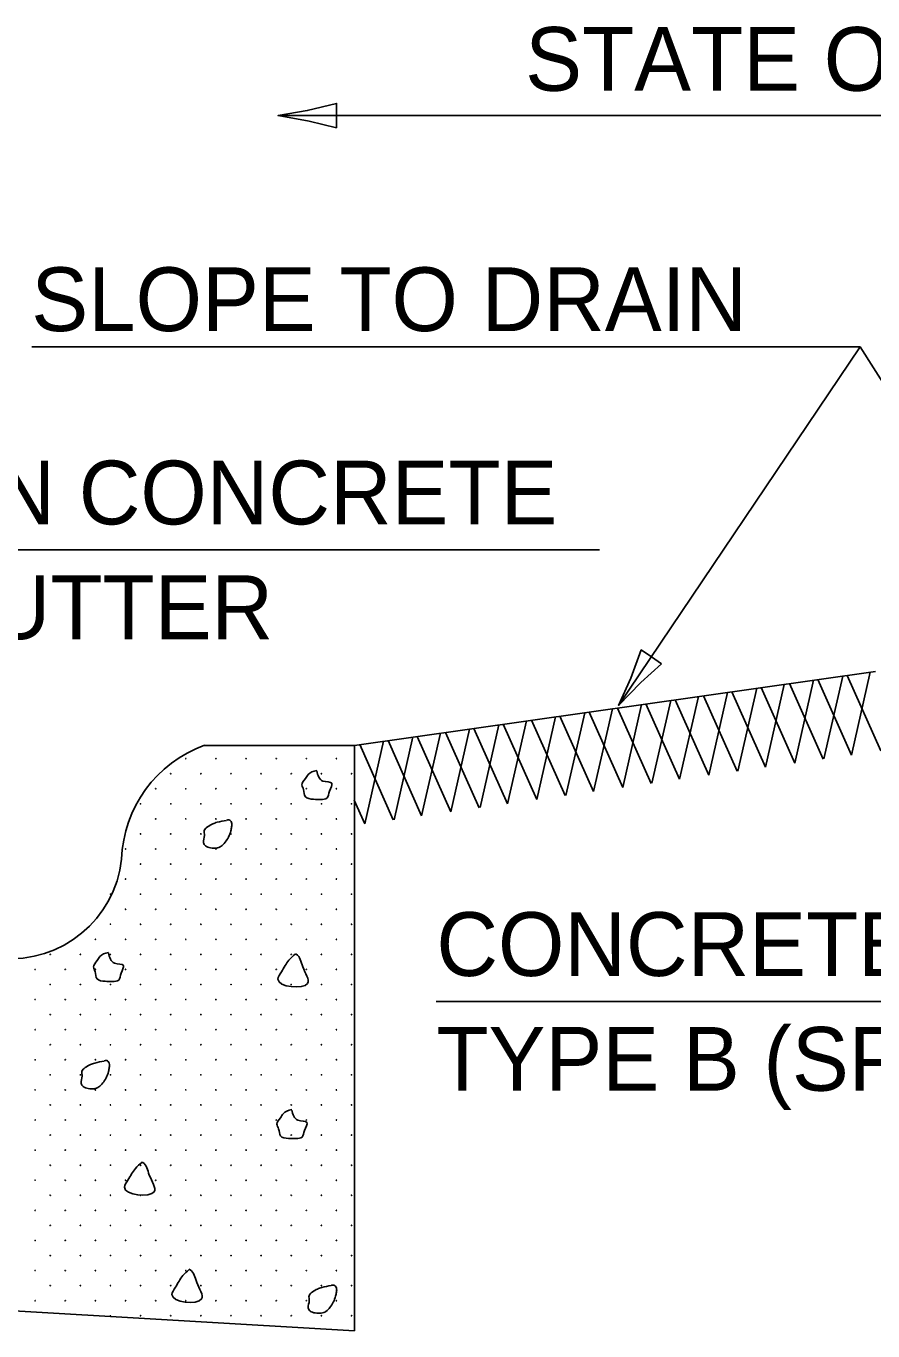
# Model space of a CAD drawing. Extents: x 0 to 2.83, y 0 to 1.83.
# Drawn here: x 1.5089 to 1.6775, y 0.4316 to 0.6915 of the extents above; entities that cross this region are included whole.
import ezdxf

# ---------------------------------------------------------------- set-up
doc = ezdxf.new("R2010")
doc.units = 0
doc.layers.add('RD_Pr_Roadway_Items', color=7, linetype='Continuous')
doc.layers.add('RD_Pr_Roadway_Notes', color=7, linetype='Continuous')

msp = doc.modelspace()

# ---------------------------------------------------------------- linework, layer by layer
at = {"layer": 'RD_Pr_Roadway_Items'}
for p, q in [((1.5742422260722257, 0.5482299972344568), (1.6779786493222224, 0.5629413302969566)), ((1.6677059525722224, 0.545528218609505), (1.6714468768222253, 0.5620209441719954)), ((1.6790177949472267, 0.5471314718594221), (1.6723375730722265, 0.5621397036719514)), ((1.673198579447227, 0.5463001553594513), (1.6769395036972239, 0.5627928809219418)), ((1.6560823665097235, 0.5438804305469995), (1.6494021446347231, 0.5588886623594357)), ((1.6505897396347247, 0.5430936488594307), (1.6543306638847275, 0.5595863744219212)), ((1.6619015820097232, 0.544696902109441), (1.6552213601347228, 0.5597199788594996)), ((1.6560823665097235, 0.5438804305469995), (1.6598232907597261, 0.56037315610949)), ((1.6675575031972252, 0.5454985287344462), (1.660877281322225, 0.5605216054845048)), ((1.6619015820097232, 0.544696902109441), (1.6656425062597258, 0.5611896276719315)), ((1.673198579447227, 0.5463001553594513), (1.6665183575722267, 0.5613232321094168)), ((1.6276691561347276, 0.5398574524844443), (1.6314100803847245, 0.5563353331094986)), ((1.6389661535722257, 0.5414607057344546), (1.6322859316972254, 0.5564689375469839)), ((1.633473526697227, 0.5406739240469789), (1.637214450947224, 0.5571666496094694)), ((1.6447853690722254, 0.5422771772969892), (1.638105147197225, 0.5572854091094254)), ((1.6389661535722257, 0.5414607057344546), (1.6427070778222226, 0.5579385863594157)), ((1.6504412902597274, 0.5430788039219944), (1.6437462234472269, 0.5580870357344305)), ((1.6447853690722254, 0.5422771772969892), (1.6485262933222222, 0.5587699028594797)), ((1.610552943197224, 0.5374228827344631), (1.6142938674472267, 0.5539156082969536)), ((1.621849940634722, 0.5390261359844735), (1.6151548738222272, 0.5540343677970028)), ((1.6163573137597234, 0.538254199234434), (1.6200982380097262, 0.5547320798594882)), ((1.6276691561347276, 0.5398574524844443), (1.620974089322227, 0.5548656842969736)), ((1.621849940634722, 0.5390261359844735), (1.6255908648847248, 0.555518861546964)), ((1.6333250773222239, 0.5406590791094494), (1.6266300105097233, 0.5556673109219787)), ((1.593421885322226, 0.5350031579219183), (1.5971628095722228, 0.5514810385469725)), ((1.6047337276972242, 0.5366064111719285), (1.5980386608847237, 0.5516146429844578)), ((1.5992411008222256, 0.5358196294844528), (1.6029820250722224, 0.5523123550469433)), ((1.610552943197224, 0.5374228827344631), (1.6038578763847233, 0.5524311145469925)), ((1.6047337276972242, 0.5366064111719285), (1.608474651947227, 0.5530842917969828)), ((1.6161940194472257, 0.5382245093594683), (1.6095137975722256, 0.5532327411719976)), ((1.5763056723847224, 0.5325685881719371), (1.580046596634725, 0.5490613137344277)), ((1.5876026698222263, 0.5341718414219474), (1.580922447947226, 0.5491800732344767)), ((1.582124887884722, 0.533399904672001), (1.5858658121347247, 0.5498926302344916)), ((1.593421885322226, 0.5350031579219183), (1.5867416634472256, 0.5500113897344475)), ((1.5876026698222263, 0.5341718414219474), (1.5913584390097235, 0.5506645669844379)), ((1.5990778065097222, 0.5358047845469234), (1.5923975846347278, 0.5508130163594527)), ((1.5742422260722257, 0.5482299972344568), (1.5444039016972233, 0.5482299972344568)), ((1.5742422260722257, 0.43159332329699823), (1.5742422260722257, 0.5482299972344568)), ((1.5819615935722244, 0.5333702147969422), (1.5752813716972243, 0.5483784466094715)), ((1.5763056723847224, 0.5325685881719371), (1.5741976912597246, 0.5373189681719435)), ((1.3540621130722221, 0.44452326385950724), (1.5742422260722257, 0.43159332329699823))]:
    msp.add_line(p, q, dxfattribs=at)
for centre in [(1.5406689983536253, 0.5455788061160972), (1.5466672571091848, 0.5455788061160972), (1.5526655158647447, 0.5455788061160972), (1.5586637746203045, 0.5455788061160972), (1.56466203337587, 0.5455788061160972), (1.5706602921314299, 0.5455788061160972), (1.5376698689753419, 0.542579676741772), (1.5436681277309074, 0.542579676741772), (1.5496663864864673, 0.542579676741772), (1.555664645242027, 0.542579676741772), (1.5616629039975927, 0.542579676741772), (1.5676611627531525, 0.542579676741772), (1.5736594215087123, 0.542579676741772), (1.534670739594084, 0.5395805473605548), (1.5406689983536253, 0.5395805473605548), (1.5466672571091848, 0.5395805473605548), (1.5526655158647447, 0.5395805473605548), (1.5586637746203045, 0.5395805473605548), (1.56466203337587, 0.5395805473605548), (1.5706602921314299, 0.5395805473605548), (1.5316716102158063, 0.5365814179772889), (1.5376698689753419, 0.5365814179772889), (1.5436681277309074, 0.5365814179772889), (1.5496663864864673, 0.5365814179772889), (1.555664645242027, 0.5365814179772889), (1.5616629039975927, 0.5365814179772889), (1.5676611627531525, 0.5365814179772889), (1.5736594215087123, 0.5365814179772889), (1.534670739594084, 0.5335822886049194), (1.5406689983536253, 0.5335822886049194), (1.5466672571091848, 0.5335822886049194), (1.5526655158647447, 0.5335822886049194), (1.5586637746203045, 0.5335822886049194), (1.56466203337587, 0.5335822886049194), (1.5706602921314299, 0.5335822886049194), (1.5316716102158063, 0.5305831592266825), (1.5376698689753419, 0.5305831592266825), (1.5436681277309074, 0.5305831592266825), (1.5496663864864673, 0.5305831592266825), (1.555664645242027, 0.5305831592266825), (1.5616629039975927, 0.5305831592266825), (1.5676611627531525, 0.5305831592266825), (1.5736594215087123, 0.5305831592266825), (1.5286724808424996, 0.5275840298434166), (1.534670739594084, 0.5275840298434166), (1.5406689983536253, 0.5275840298434166), (1.5466672571091848, 0.5275840298434166), (1.5526655158647447, 0.5275840298434166), (1.5586637746203045, 0.5275840298434166), (1.56466203337587, 0.5275840298434166), (1.5706602921314299, 0.5275840298434166), (1.5316716102158063, 0.5245849004661111), (1.5376698689753419, 0.5245849004661111), (1.5436681277309074, 0.5245849004661111), (1.5496663864864673, 0.5245849004661111), (1.555664645242027, 0.5245849004661111), (1.5616629039975927, 0.5245849004661111), (1.5676611627531525, 0.5245849004661111), (1.5736594215087123, 0.5245849004661111), (1.5286724808424996, 0.5215857710938347), (1.534670739594084, 0.5215857710938347), (1.5406689983536253, 0.5215857710938347), (1.5466672571091848, 0.5215857710938347), (1.5526655158647447, 0.5215857710938347), (1.5586637746203045, 0.5215857710938347), (1.56466203337587, 0.5215857710938347), (1.5706602921314299, 0.5215857710938347), (1.5256733514602465, 0.5185866417105688), (1.5316716102158063, 0.5185866417105688), (1.5376698689753419, 0.5185866417105688), (1.5436681277309074, 0.5185866417105688), (1.5496663864864673, 0.5185866417105688), (1.555664645242027, 0.5185866417105688), (1.5616629039975927, 0.5185866417105688), (1.5676611627531525, 0.5185866417105688), (1.5736594215087123, 0.5185866417105688), (1.5286724808424996, 0.5155875123323319), (1.534670739594084, 0.5155875123323319), (1.5406689983536253, 0.5155875123323319), (1.5466672571091848, 0.5155875123323319), (1.5526655158647447, 0.5155875123323319), (1.5586637746203045, 0.5155875123323319), (1.56466203337587, 0.5155875123323319), (1.5706602921314299, 0.5155875123323319), (1.5256733514602465, 0.5125883829550264), (1.5316716102158063, 0.5125883829550264), (1.5376698689753419, 0.5125883829550264), (1.5436681277309074, 0.5125883829550264), (1.5496663864864673, 0.5125883829550264), (1.555664645242027, 0.5125883829550264), (1.5616629039975927, 0.5125883829550264), (1.5676611627531525, 0.5125883829550264), (1.5736594215087123, 0.5125883829550264), (1.5226742220829643, 0.5095892535766965), (1.5286724808424996, 0.5095892535766965), (1.534670739594084, 0.5095892535766965), (1.5406689983536253, 0.5095892535766965), (1.5466672571091848, 0.5095892535766965), (1.5526655158647447, 0.5095892535766965), (1.5586637746203045, 0.5095892535766965), (1.56466203337587, 0.5095892535766965), (1.5706602921314299, 0.5095892535766965), (1.513676833944156, 0.5065901241994841), (1.5196750927086624, 0.5065901241994841), (1.5256733514602465, 0.5065901241994841), (1.5316716102158063, 0.5065901241994841), (1.5376698689753419, 0.5065901241994841), (1.5436681277309074, 0.5065901241994841), (1.5496663864864673, 0.5065901241994841), (1.555664645242027, 0.5065901241994841), (1.5616629039975927, 0.5065901241994841), (1.5676611627531525, 0.5065901241994841), (1.5736594215087123, 0.5065901241994841), (1.510677704571839, 0.5035909948211541), (1.5166759633274045, 0.5035909948211541), (1.5226742220829643, 0.5035909948211541), (1.5286724808424996, 0.5035909948211541), (1.534670739594084, 0.5035909948211541), (1.5406689983536253, 0.5035909948211541), (1.5466672571091848, 0.5035909948211541), (1.5526655158647447, 0.5035909948211541), (1.5586637746203045, 0.5035909948211541), (1.56466203337587, 0.5035909948211541), (1.5706602921314299, 0.5035909948211541), (1.513676833944156, 0.5005918654438486), (1.5196750927086624, 0.5005918654438486), (1.5256733514602465, 0.5005918654438486), (1.5316716102158063, 0.5005918654438486), (1.5376698689753419, 0.5005918654438486), (1.5436681277309074, 0.5005918654438486), (1.5496663864864673, 0.5005918654438486), (1.555664645242027, 0.5005918654438486), (1.5616629039975927, 0.5005918654438486), (1.5676611627531525, 0.5005918654438486), (1.5736594215087123, 0.5005918654438486), (1.510677704571839, 0.4975927360656118), (1.5166759633274045, 0.4975927360656118), (1.5226742220829643, 0.4975927360656118), (1.5286724808424996, 0.4975927360656118), (1.534670739594084, 0.4975927360656118), (1.5406689983536253, 0.4975927360656118), (1.5466672571091848, 0.4975927360656118), (1.5526655158647447, 0.4975927360656118), (1.5586637746203045, 0.4975927360656118), (1.56466203337587, 0.4975927360656118), (1.5706602921314299, 0.4975927360656118), (1.513676833944156, 0.49459360668830626), (1.5196750927086624, 0.49459360668830626), (1.5256733514602465, 0.49459360668830626), (1.5316716102158063, 0.49459360668830626), (1.5376698689753419, 0.49459360668830626), (1.5436681277309074, 0.49459360668830626), (1.5496663864864673, 0.49459360668830626), (1.555664645242027, 0.49459360668830626), (1.5616629039975927, 0.49459360668830626), (1.5676611627531525, 0.49459360668830626), (1.5736594215087123, 0.49459360668830626), (1.510677704571839, 0.49159447731006944), (1.5166759633274045, 0.49159447731006944), (1.5226742220829643, 0.49159447731006944), (1.5286724808424996, 0.49159447731006944), (1.534670739594084, 0.49159447731006944), (1.5406689983536253, 0.49159447731006944), (1.5466672571091848, 0.49159447731006944), (1.5526655158647447, 0.49159447731006944), (1.5586637746203045, 0.49159447731006944), (1.56466203337587, 0.49159447731006944), (1.5706602921314299, 0.49159447731006944), (1.513676833944156, 0.48859534793276393), (1.5196750927086624, 0.48859534793276393), (1.5256733514602465, 0.48859534793276393), (1.5316716102158063, 0.48859534793276393), (1.5376698689753419, 0.48859534793276393), (1.5436681277309074, 0.48859534793276393), (1.5496663864864673, 0.48859534793276393), (1.555664645242027, 0.48859534793276393), (1.5616629039975927, 0.48859534793276393), (1.5676611627531525, 0.48859534793276393), (1.5736594215087123, 0.48859534793276393), (1.510677704571839, 0.4855962185545271), (1.5166759633274045, 0.4855962185545271), (1.5226742220829643, 0.4855962185545271), (1.5286724808424996, 0.4855962185545271), (1.534670739594084, 0.4855962185545271), (1.5406689983536253, 0.4855962185545271), (1.5466672571091848, 0.4855962185545271), (1.5526655158647447, 0.4855962185545271), (1.5586637746203045, 0.4855962185545271), (1.56466203337587, 0.4855962185545271), (1.5706602921314299, 0.4855962185545271), (1.513676833944156, 0.4825970891772216), (1.5196750927086624, 0.4825970891772216), (1.5256733514602465, 0.4825970891772216), (1.5316716102158063, 0.4825970891772216), (1.5376698689753419, 0.4825970891772216), (1.5436681277309074, 0.4825970891772216), (1.5496663864864673, 0.4825970891772216), (1.555664645242027, 0.4825970891772216), (1.5616629039975927, 0.4825970891772216), (1.5676611627531525, 0.4825970891772216), (1.5736594215087123, 0.4825970891772216), (1.510677704571839, 0.47959795979889164), (1.5166759633274045, 0.47959795979889164), (1.5226742220829643, 0.47959795979889164), (1.5286724808424996, 0.47959795979889164), (1.534670739594084, 0.47959795979889164), (1.5406689983536253, 0.47959795979889164), (1.5466672571091848, 0.47959795979889164), (1.5526655158647447, 0.47959795979889164), (1.5586637746203045, 0.47959795979889164), (1.56466203337587, 0.47959795979889164), (1.5706602921314299, 0.47959795979889164), (1.513676833944156, 0.4765988304216793), (1.5196750927086624, 0.4765988304216793), (1.5256733514602465, 0.4765988304216793), (1.5316716102158063, 0.4765988304216793), (1.5376698689753419, 0.4765988304216793), (1.5436681277309074, 0.4765988304216793), (1.5496663864864673, 0.4765988304216793), (1.555664645242027, 0.4765988304216793), (1.5616629039975927, 0.4765988304216793), (1.5676611627531525, 0.4765988304216793), (1.5736594215087123, 0.4765988304216793), (1.510677704571839, 0.47359970103943777), (1.5166759633274045, 0.47359970103943777), (1.5226742220829643, 0.47359970103943777), (1.5286724808424996, 0.47359970103943777), (1.534670739594084, 0.47359970103943777), (1.5406689983536253, 0.47359970103943777), (1.5466672571091848, 0.47359970103943777), (1.5526655158647447, 0.47359970103943777), (1.5586637746203045, 0.47359970103943777), (1.56466203337587, 0.47359970103943777), (1.5706602921314299, 0.47359970103943777), (1.513676833944156, 0.47060057166213226), (1.5196750927086624, 0.47060057166213226), (1.5256733514602465, 0.47060057166213226), (1.5316716102158063, 0.47060057166213226), (1.5376698689753419, 0.47060057166213226), (1.5436681277309074, 0.47060057166213226), (1.5496663864864673, 0.47060057166213226), (1.555664645242027, 0.47060057166213226), (1.5616629039975927, 0.47060057166213226), (1.5676611627531525, 0.47060057166213226), (1.5736594215087123, 0.47060057166213226), (1.510677704571839, 0.467601442287807), (1.5166759633274045, 0.467601442287807), (1.5226742220829643, 0.467601442287807), (1.5286724808424996, 0.467601442287807), (1.534670739594084, 0.467601442287807), (1.5406689983536253, 0.467601442287807), (1.5466672571091848, 0.467601442287807), (1.5526655158647447, 0.467601442287807), (1.5586637746203045, 0.467601442287807), (1.56466203337587, 0.467601442287807), (1.5706602921314299, 0.467601442287807), (1.513676833944156, 0.4646023129065899), (1.5196750927086624, 0.4646023129065899), (1.5256733514602465, 0.4646023129065899), (1.5316716102158063, 0.4646023129065899), (1.5376698689753419, 0.4646023129065899), (1.5436681277309074, 0.4646023129065899), (1.5496663864864673, 0.4646023129065899), (1.555664645242027, 0.4646023129065899), (1.5616629039975927, 0.4646023129065899), (1.5676611627531525, 0.4646023129065899), (1.5736594215087123, 0.4646023129065899), (1.510677704571839, 0.4616031835233239), (1.5166759633274045, 0.4616031835233239), (1.5226742220829643, 0.4616031835233239), (1.5286724808424996, 0.4616031835233239), (1.534670739594084, 0.4616031835233239), (1.5406689983536253, 0.4616031835233239), (1.5466672571091848, 0.4616031835233239), (1.5526655158647447, 0.4616031835233239), (1.5586637746203045, 0.4616031835233239), (1.56466203337587, 0.4616031835233239), (1.5706602921314299, 0.4616031835233239), (1.513676833944156, 0.45860405415495914), (1.5196750927086624, 0.45860405415495914), (1.5256733514602465, 0.45860405415495914), (1.5316716102158063, 0.45860405415495914), (1.5376698689753419, 0.45860405415495914), (1.5436681277309074, 0.45860405415495914), (1.5496663864864673, 0.45860405415495914), (1.555664645242027, 0.45860405415495914), (1.5616629039975927, 0.45860405415495914), (1.5676611627531525, 0.45860405415495914), (1.5736594215087123, 0.45860405415495914), (1.510677704571839, 0.4556049247727176), (1.5166759633274045, 0.4556049247727176), (1.5226742220829643, 0.4556049247727176), (1.5286724808424996, 0.4556049247727176), (1.534670739594084, 0.4556049247727176), (1.5406689983536253, 0.4556049247727176), (1.5466672571091848, 0.4556049247727176), (1.5526655158647447, 0.4556049247727176), (1.5586637746203045, 0.4556049247727176), (1.56466203337587, 0.4556049247727176), (1.5706602921314299, 0.4556049247727176), (1.513676833944156, 0.4526057953894516), (1.5196750927086624, 0.4526057953894516), (1.5256733514602465, 0.4526057953894516), (1.5316716102158063, 0.4526057953894516), (1.5376698689753419, 0.4526057953894516), (1.5436681277309074, 0.4526057953894516), (1.5496663864864673, 0.4526057953894516), (1.555664645242027, 0.4526057953894516), (1.5616629039975927, 0.4526057953894516), (1.5676611627531525, 0.4526057953894516), (1.5736594215087123, 0.4526057953894516), (1.510677704571839, 0.44960666601717525), (1.5166759633274045, 0.44960666601717525), (1.5226742220829643, 0.44960666601717525), (1.5286724808424996, 0.44960666601717525), (1.534670739594084, 0.44960666601717525), (1.5406689983536253, 0.44960666601717525), (1.5466672571091848, 0.44960666601717525), (1.5526655158647447, 0.44960666601717525), (1.5586637746203045, 0.44960666601717525), (1.56466203337587, 0.44960666601717525), (1.5706602921314299, 0.44960666601717525), (1.513676833944156, 0.44660753663986974), (1.5196750927086624, 0.44660753663986974), (1.5256733514602465, 0.44660753663986974), (1.5316716102158063, 0.44660753663986974), (1.5376698689753419, 0.44660753663986974), (1.5436681277309074, 0.44660753663986974), (1.5496663864864673, 0.44660753663986974), (1.555664645242027, 0.44660753663986974), (1.5616629039975927, 0.44660753663986974), (1.5676611627531525, 0.44660753663986974), (1.5736594215087123, 0.44660753663986974), (1.510677704571839, 0.4436084072566038), (1.5166759633274045, 0.4436084072566038), (1.5226742220829643, 0.4436084072566038), (1.5286724808424996, 0.4436084072566038), (1.534670739594084, 0.4436084072566038), (1.5406689983536253, 0.4436084072566038), (1.5466672571091848, 0.4436084072566038), (1.5526655158647447, 0.4436084072566038), (1.5586637746203045, 0.4436084072566038), (1.56466203337587, 0.4436084072566038), (1.5706602921314299, 0.4436084072566038), (1.513676833944156, 0.44060927787836696), (1.5196750927086624, 0.44060927787836696), (1.5256733514602465, 0.44060927787836696), (1.5316716102158063, 0.44060927787836696), (1.5376698689753419, 0.44060927787836696), (1.5436681277309074, 0.44060927787836696), (1.5496663864864673, 0.44060927787836696), (1.555664645242027, 0.44060927787836696), (1.5616629039975927, 0.44060927787836696), (1.5676611627531525, 0.44060927787836696), (1.5736594215087123, 0.44060927787836696), (1.510677704571839, 0.43761014850106145), (1.5166759633274045, 0.43761014850106145), (1.5226742220829643, 0.43761014850106145), (1.5286724808424996, 0.43761014850106145), (1.534670739594084, 0.43761014850106145), (1.5406689983536253, 0.43761014850106145), (1.5466672571091848, 0.43761014850106145), (1.5526655158647447, 0.43761014850106145), (1.5586637746203045, 0.43761014850106145), (1.56466203337587, 0.43761014850106145), (1.5706602921314299, 0.43761014850106145), (1.5256733514602465, 0.4346110191228246), (1.5316716102158063, 0.4346110191228246), (1.5376698689753419, 0.4346110191228246), (1.5436681277309074, 0.4346110191228246), (1.5496663864864673, 0.4346110191228246), (1.555664645242027, 0.4346110191228246), (1.5616629039975927, 0.4346110191228246), (1.5676611627531525, 0.4346110191228246), (1.5736594215087123, 0.4346110191228246)]:
    msp.add_circle(centre, 4.241409481435476e-05, dxfattribs=at)
for centre, radius, start, end in [((1.5528496239652387, 0.5247213918053923), 0.024985130897507667, 109.74649166666669, 178.02153333333337), ((1.5058178067205295, 0.5279131749254098), 0.02218419260338486, 264.95966111111113, 353.9732)]:
    msp.add_arc(centre, radius, start, end, dxfattribs=at)
for points in [[(1.5667455326347257, 0.5432420982344454), (1.5650086749472243, 0.5424107817344745), (1.5644742571972248, 0.5416091551094694), (1.5637617001972273, 0.5403324904844543), (1.5641031337597229, 0.5394269492969295), (1.5644742571972248, 0.5379869903594633), (1.5660775104472233, 0.5374971074219239), (1.5675768491347257, 0.5374525726094288), (1.5687792890722276, 0.5377494713594584), (1.569254327072226, 0.539085515734498), (1.5697442100097245, 0.5406739240469789), (1.5679628175097222, 0.54111927217193), (1.5667455326347257, 0.5431530286094551)], [(1.5487683133222274, 0.5332663002344227), (1.5468830062597227, 0.5328951767969323), (1.5460368448222226, 0.5325982780469959), (1.5449531643847232, 0.5319747906719712), (1.5443296770097275, 0.5312622336719564), (1.5443742118222226, 0.5302824677969707), (1.5441812276347244, 0.5288425088595046), (1.5445671960097267, 0.5282041765469504), (1.5455914966972248, 0.5278182081719307), (1.5467494018222259, 0.5277736733594356), (1.5476994778222224, 0.5281151069219602), (1.5484862595097273, 0.5289315784844948), (1.5491691266347243, 0.529941034234446), (1.5496293196972222, 0.5311880089844955), (1.5497777690722252, 0.5319747906719712), (1.5497777690722252, 0.5328506419844372), (1.549258196259726, 0.5333850597344717), (1.548827693072223, 0.5333405249219766)], [(1.525268777259724, 0.5069759159219829), (1.5235319195722226, 0.5061594443594484), (1.5229975018222228, 0.5053429727970069), (1.5222849448222255, 0.504081153109428), (1.5226115334472266, 0.503160766984467), (1.5229975018222228, 0.5017208080470008), (1.524585910134727, 0.5012309251094614), (1.526100093759724, 0.5011863902969663), (1.527302533697226, 0.5014832890469959), (1.5277775716972242, 0.5028193334219424), (1.5282526096972224, 0.5044077417344233), (1.526471217197226, 0.5048530898594675), (1.525268777259724, 0.506901691234429)], [(1.5624553456972232, 0.5066344823594583), (1.5612083709472262, 0.5054468873594334), (1.5596941873222234, 0.5031162321719719), (1.5590113201972267, 0.5016762732345057), (1.5649196053222225, 0.5008152668594761), (1.5639546843847254, 0.5040959980469575), (1.5626483298847271, 0.5066047924844926), (1.5624108108847223, 0.5067087070469191)], [(1.5244226158222236, 0.48533199704693686), (1.522537308759725, 0.4849460286719171), (1.5216911473222245, 0.4846491299219807), (1.5206074668847251, 0.48404048748448547), (1.5199839795097239, 0.4833130855469411), (1.5200285143222247, 0.48234816460948493), (1.5198355301347266, 0.48089336073448935), (1.5202214985097229, 0.48026987335946464), (1.521245799197227, 0.47988390498444494), (1.522403704322222, 0.47983937017194983), (1.5233537803222246, 0.4801808037344744), (1.5241405620097237, 0.4809824303594796), (1.5248234291347262, 0.4820067310469603), (1.5252836221972244, 0.48325370579691657), (1.5254320715722274, 0.48404048748448547), (1.5254320715722274, 0.484901493859422), (1.5249124987597222, 0.4854359116094565), (1.5244819955722249, 0.48539137679696137)], [(1.5617724785722262, 0.4756827876720024), (1.5600356208847248, 0.47485147117193843), (1.5595160480722257, 0.4740498445469333), (1.558788646134722, 0.47277317992191814), (1.5591300796972234, 0.4718676387344865), (1.5595160480722257, 0.47042767979692723), (1.561104456384724, 0.469937796859481), (1.5626037950722262, 0.4698932620469859), (1.5638210799472227, 0.4701901607969222), (1.5642812730097264, 0.47152620517196187), (1.564771155947225, 0.4731146134844428), (1.5629897634472227, 0.47355996160948705), (1.5617724785722262, 0.4755937180469191)], [(1.5319044643222233, 0.46515772698441576), (1.5306574895722262, 0.463970131984484), (1.5291433059472237, 0.46163947679692935), (1.5284604388222267, 0.46019951785946317), (1.5343687239472226, 0.45932366654699724), (1.5334038030097257, 0.46261924267191495), (1.5320974485097274, 0.46511319217192065), (1.5318599295097224, 0.4652171067344403)], [(1.5413458445722232, 0.4437958619219629), (1.5400840248847258, 0.442608266921938), (1.5385846861972237, 0.4402776117344765), (1.5379018190722267, 0.4388376527969172), (1.5437952592597222, 0.43796180148445124), (1.5428451832597256, 0.4412573776094621), (1.541523983822227, 0.4437513271094678), (1.5413013097597223, 0.44387008660942373)], [(1.569625450509722, 0.4406190452970011), (1.5677401434472233, 0.4402330769219814), (1.566893982009723, 0.43993617817195185), (1.5658103015722236, 0.4393275357344566), (1.5652016591347224, 0.43860013379700535), (1.5652461939472235, 0.43763521285945606), (1.5650532097597252, 0.4361804089844605), (1.565424333197227, 0.43555692160943577), (1.5664486338847254, 0.43517095323441607), (1.5676213839472266, 0.43512641842192096), (1.5685714599472234, 0.43546785198444554), (1.5693582416347223, 0.4362694786094507), (1.5700262638222247, 0.4372937792969314), (1.570501301822223, 0.43854075404698084), (1.5706497511972262, 0.4393275357344566), (1.5706497511972262, 0.44018854210948627), (1.5701153334472264, 0.4407229598594276), (1.5696996751972236, 0.4406784250469325)]]:
    msp.add_spline(points, degree=3, dxfattribs=at)
at = {"layer": 'RD_Pr_Roadway_Notes'}
for p, q in [((1.559026165134727, 0.6736697191094426), (2.072052360197226, 0.6736697191094426)), ((1.5100230264472245, 0.6276355679219966), (1.6749354371347227, 0.6276355679219966)), ((1.6749354371347227, 0.6276355679219966), (1.6268378396347276, 0.5561868837344838)), ((1.6749354371347227, 0.6276355679219966), (1.7202867211972241, 0.5557266906720033)), ((1.3797438549472247, 0.5871534233594691), (1.6230325873222256, 0.5871534233594691)), ((1.5905419674472239, 0.49720794704699944), (1.7577256535722228, 0.49720794704699944))]:
    msp.add_line(p, q, dxfattribs=at)
for points in [[(1.5706858327347268, 0.6712300287094427), (1.5706925336931177, 0.6736697191094426), (1.5706925336931177, 0.6761094095094425), (1.564857165134727, 0.6746796483094427), (1.559026165134727, 0.6736697191094426), (1.565246675934727, 0.6725385051094426)], [(1.635372831013139, 0.5644967489536545), (1.6333527294385848, 0.5658647123227472), (1.6313288858250852, 0.5672271169160854), (1.629256278639221, 0.5615879642532834), (1.6268378396347276, 0.5561868837344838), (1.6312499784521086, 0.560715396821897)]]:
    msp.add_lwpolyline(points, close=True, dxfattribs=at)

# ---------------------------------------------------------------- texts
for s, p in [('STATE OR CITY R.O.W.', (1.6082303107098206, 0.6786063376284891)), ('SLOPE TO DRAIN', (1.5099024068472282, 0.630741213275654)), ('COMBINATION CONCRETE', (1.394818456228658, 0.5922383716719788)), ('CURB AND GUTTER', (1.394818456228658, 0.5693783716719788)), ('CONCRETE CURB,', (1.590556812384724, 0.502292895359416)), ('TYPE B (SPECIAL)', (1.590556812384724, 0.47943289535941597))]:
    msp.add_text(s, height=0.012699999999999998, dxfattribs=at).set_placement(p)

doc.saveas('drawing.dxf')
